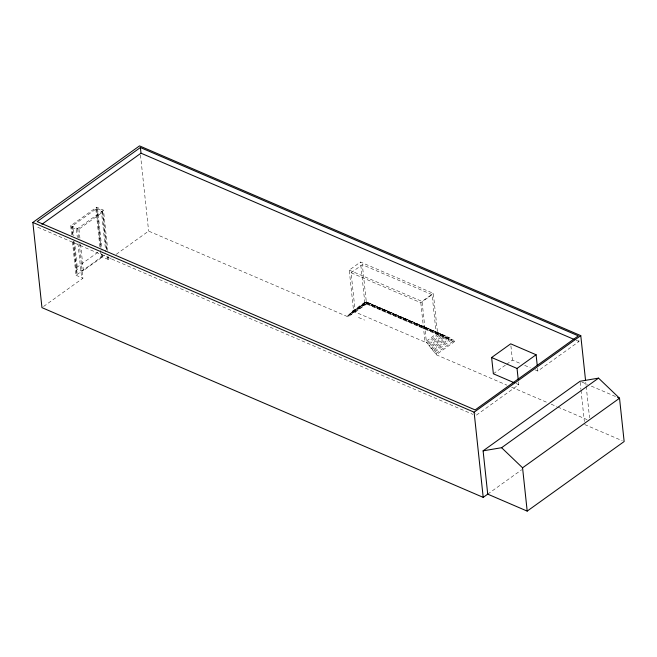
<?xml version="1.0" encoding="UTF-8"?>
<svg xmlns="http://www.w3.org/2000/svg" width="657" height="657" viewBox="0 0 657 657"><rect width="100%" height="100%" fill="white"/><g stroke="black" fill="none" stroke-linecap="round" stroke-linejoin="round"><path stroke-width="0.49" stroke-dasharray="3.29 2.46" d="M71.703 234.861L70.734 225.762L96.604 207.201L103.494 210.166L107.814 250.58M73.034 235.28L72.056 226.172L95.84 209.107L96.71 209.476L97.606 208.836L102.336 210.872L106.442 249.307M72.484 234.483L71.728 227.404L72.927 226.542L73.896 235.649M71.728 227.404L76.458 229.433L103.494 210.166M78.594 237.826L77.657 228.579L78.947 229.137L102.738 212.071L106.845 250.506M97.819 252.337L76.491 267.645L77.354 268.015L74.545 241.719M77.354 268.015L76.163 268.869L80.893 270.906L82.084 270.052L83.382 270.602L104.709 255.302M72.459 241.932L76.023 275.275L101.892 256.715L108.783 259.671L111.279 257.889M43.592 306.458L82.913 278.24L79.275 243.755M116.256 254.316L148.622 231.092L348.062 316.855L366.639 303.394M348.062 316.855L347.923 315.5L349.138 316.017L348.99 314.662L350.206 315.188L350.05 313.718L351.544 314.358L352.004 312.075L352.858 312.445L352.702 310.975L353.638 311.377L349.228 270.117L360.488 262.036L433.308 293.351L437.718 334.618L426.467 342.691L422.057 301.432L433.308 293.351M351.076 272.762L362.336 264.689L432.076 294.673L436.273 333.994L425.022 342.075L355.281 312.083L351.076 272.762L420.817 302.754L432.076 294.673M352.702 310.975L365.226 301.982L440.412 334.314L440.568 335.784L428.044 344.777L427.888 343.307L440.412 334.314M352.004 312.075L366.072 301.982L443.631 335.325L443.771 336.688L429.703 346.781L429.555 345.426L443.631 335.325M350.05 313.718L366.483 301.924L448.871 337.353L449.027 338.823L432.593 350.616L432.437 349.146L448.871 337.353M348.99 314.662L366.516 302.089L451.367 338.577L451.515 339.932L433.99 352.505L433.85 351.15L451.367 338.577M347.923 315.5L366.483 302.302L445.988 336.491L446.119 337.731L431.049 348.547L430.918 347.307L445.988 336.491M352.858 312.445L365.382 303.452L365.226 301.982M352.144 313.43L366.22 303.337L451.515 339.932M355.281 312.083L366.54 304.01L362.336 264.689M436.067 353.4L454.143 340.433L454.291 341.788L436.215 354.755L436.067 353.4L433.99 352.505M493.366 373.784L505.8 364.857M506.629 364.265L512.427 360.102L520.902 363.74M518.472 381.881L518.775 384.706L475.742 415.585L475.545 413.696M535.012 369.809L537.837 371.024L578.957 341.517L578.76 339.636M487.724 494.13L521.699 469.755M576.132 340.301L578.957 341.517M349.228 270.117L422.057 301.432M581.93 382.07L587.572 384.493M591.333 386.111L616.701 397.025M524.664 365.358L530.306 367.789M454.143 340.433L365.998 302.524L366.138 303.879M446.119 337.731L366.614 303.542L366.483 301.924M454.291 341.788L364.898 303.304L360.488 262.036M426.467 342.691L427.888 343.307M428.044 344.777L429.555 345.426M515.95 383.491L518.775 384.706M429.703 346.781L430.918 347.307M431.049 348.547L432.437 349.146M358.5 317.487L364.569 320.09M432.593 350.616L433.85 351.15M436.215 354.755L506.917 385.158M511.631 387.187L547.453 402.593M551.223 404.211L556.881 406.642M557.826 407.053L587.046 419.618M102.738 212.071L101.441 211.513L105.761 251.968M584.681 424.562L622.269 440.724M72.056 226.172L72.927 226.542M70.734 225.762L77.625 228.726M37.778 227.256L472.917 414.37M76.023 275.275L82.913 278.24M585.757 382.292L586.085 385.331M586.192 386.349L589.551 417.786M580.164 382.267L580.911 389.322M581.018 390.324L584.36 421.539M537.533 368.199L537.837 371.024M510.908 345.861L512.427 360.102M420.817 302.754L425.022 342.075M366.516 302.089L366.655 303.444M366.072 301.982L366.22 303.337M140.491 155.027L148.622 231.092M108.462 256.641L108.783 259.671M107.181 256.214L107.493 259.121M97.606 208.836L102.032 250.301M102.451 254.177L102.763 257.084M96.604 207.201L100.923 247.615M101.572 253.684L101.892 256.715M96.71 209.476L100.71 246.901M95.84 209.107L99.954 247.541M100.275 250.572L100.997 257.355M78.947 229.137L79.924 238.236M80.573 244.305L83.382 270.602M76.458 229.433L77.329 237.53M77.978 243.599L81.616 277.681M73.683 241.349L77.214 274.421M73.247 241.562L76.885 275.644"/><path stroke-width="0.99" d="M487.724 494.13L483.1 450.833L580.057 381.265L598.543 378.136L619.526 398.232L624.15 441.537L527.193 511.105L487.724 494.13L483.207 497.374L41.958 307.632L32.85 222.436L139.514 145.895L580.772 335.637L585.543 380.263M140.393 147.538L37.178 221.606L475.142 409.935L578.357 335.867L140.393 147.538L140.992 153.188L41.941 224.267M514.07 382.686L493.366 373.784L491.625 357.507L510.694 343.833L536.096 354.755L537.229 365.374M491.625 357.507L517.034 368.437L536.096 354.755M32.85 222.436L474.108 412.177L580.772 335.637M483.1 450.833L501.595 447.704L598.543 378.136M527.193 511.105L522.57 467.809L619.526 398.232L617.646 397.428M140.992 153.188L574.251 339.488M501.595 447.704L522.57 467.809M517.034 368.437L518.168 379.056M474.108 412.177L483.207 497.374"/></g></svg>
